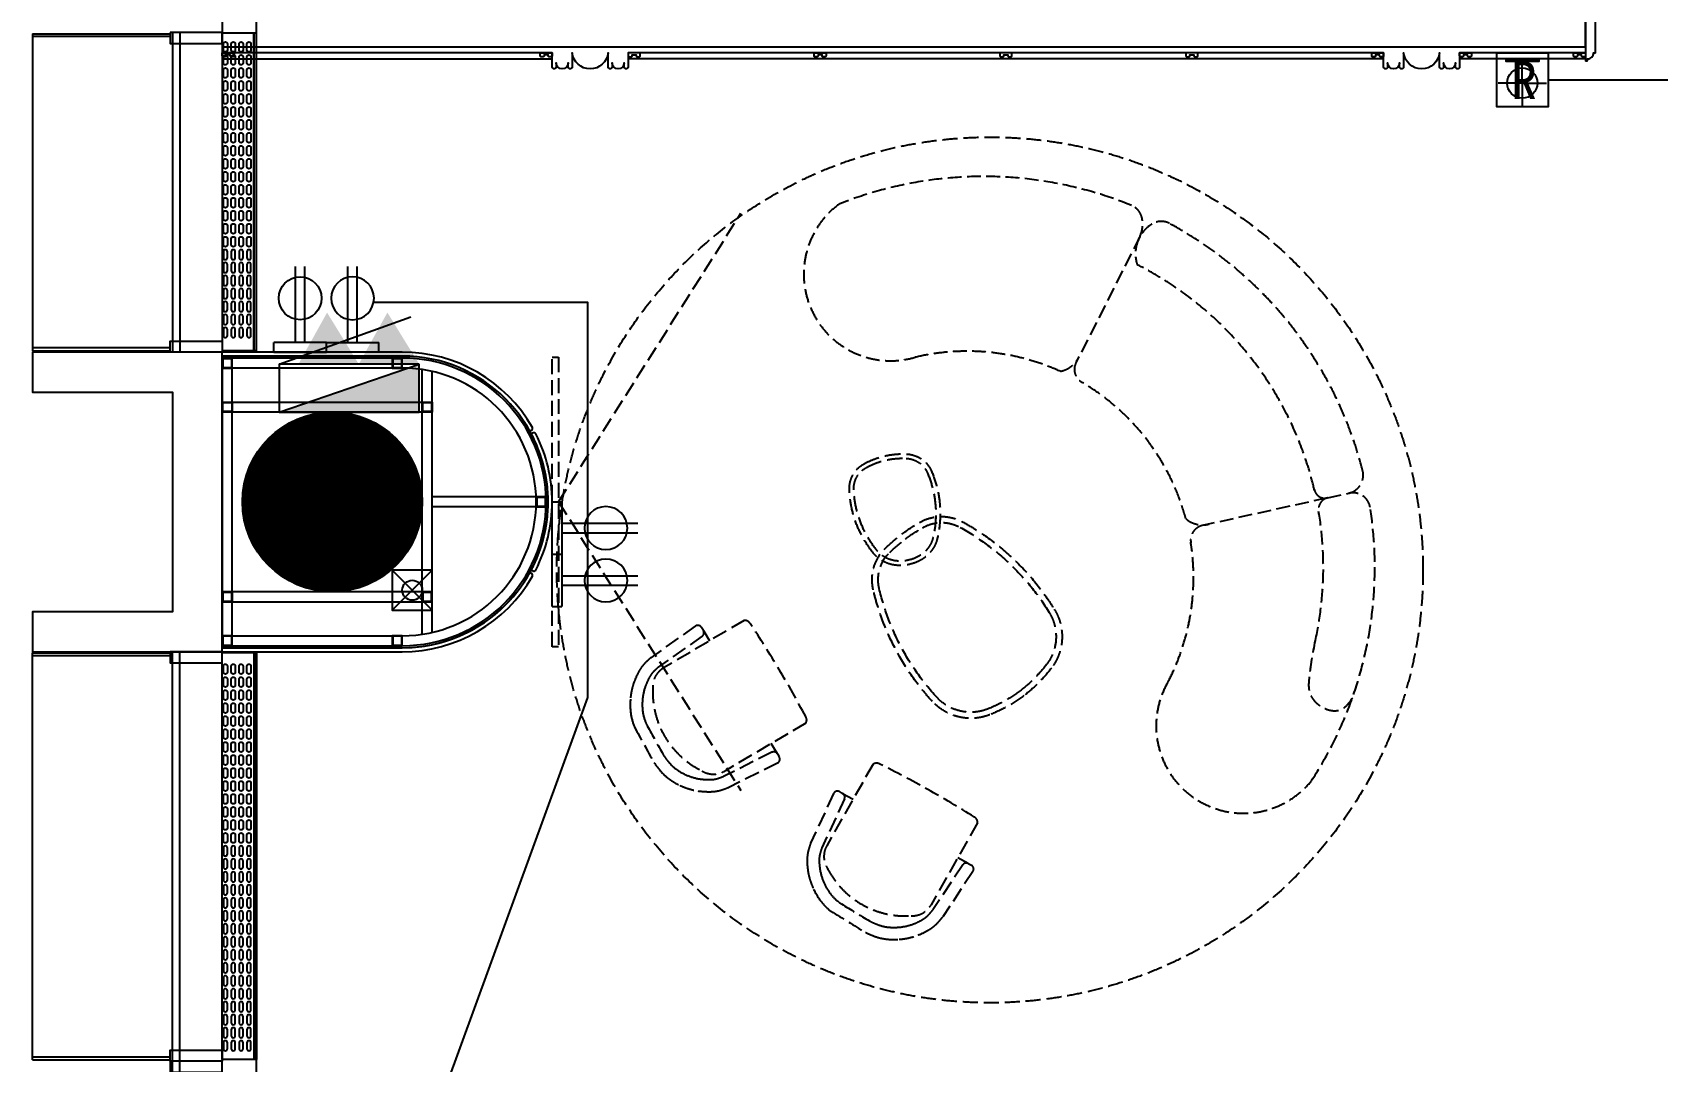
# Model space of a CAD drawing. Extents: x -284868 to 304789, y -137694 to 137894.
# Drawn here: x 56470 to 64600, y -74140 to -68988 of the extents above; entities that cross this region are included whole.
import ezdxf
from ezdxf.enums import TextEntityAlignment as Align

# ---------------------------------------------------------------- set-up
doc = ezdxf.new("R2010")
doc.units = 0
doc.set_wipeout_variables(frame=1)
doc.linetypes.add('DASH', pattern=[0.35, 0.25, -0.1])
doc.layers.get('0').update_dxf_attribs({"linetype": 'CONTINUOUS'})
for name, color, linetype in [('0-墙', 4, 'CONTINUOUS'), ('0-建筑外轮廓', 8, 'CONTINUOUS'), ('0-建筑柱体', 251, 'CONTINUOUS'), ('0-消防栓(给排水)', 9, 'CONTINUOUS'), ('0-窗', 11, 'CONTINUOUS'), ('EM-插座', 240, 'CONTINUOUS'), ('F-地漏', 8, 'CONTINUOUS'), ('P-完成面', 42, 'CONTINUOUS'), ('P-平面家具', 3, 'CONTINUOUS'), ('WIRE-照明', 130, 'CONTINUOUS')]:
    doc.layers.add(name, color=color, linetype=linetype)
doc.styles.add('20091229Typical Floor GP$0$宋体', font='', dxfattribs={"height": 2.5})
doc.styles.add('宋体', font='')
doc.styles.get('20091229Typical Floor GP$0$宋体').set_extended_font_data('SimSun')
doc.styles.get('宋体').set_extended_font_data('SimSun')

# ---------------------------------------------------------------- blocks, each defined once
blk = doc.blocks.new('_YZH')
at = {"const_width": 0.5}
blk.add_lwpolyline([(-0.25, 0, 1), (0.25, 0, 1)], format="xyb", close=True, dxfattribs=at)
at = {"color": 4}
blk.add_circle((0, 0), 0.5, dxfattribs=at)
blk = doc.blocks.new('sgASGHHHH')
at = {"xscale": 900, "yscale": 900, "zscale": 900}
blk.add_blockref('_YZH', (-119845.8, -889674), dxfattribs=at)
blk = doc.blocks.new('A$C3B8026B3')
for p, q in [((949.5, 50495), (949.5, 49005)), ((949.5, 45455), (949.5, 47395))]:
    blk.add_line(p, q)
at = {"elevation": 0}
for points in [[(0, 50544), (688, 50544), (688, 50529.5), (0, 50529.5)], [(0, 48956), (688, 48956), (688, 48970.5), (0, 48970.5)], [(0, 47444), (688, 47444), (688, 47429.5), (0, 47429.5)], [(0, 45406), (688, 45406), (688, 45420.5), (0, 45420.5)]]:
    blk.add_lwpolyline(points, dxfattribs=at)
for points in [[(0, 50544), (0, 48956)], [(700, 50550), (700, 48950)], [(737.5, 50550), (737.5, 48950)], [(0, 45406), (0, 47444)], [(700, 45400), (700, 47450)], [(737.5, 45400), (737.5, 47450)], [(700, 43300), (700, 45400)], [(737.5, 43300), (737.5, 45400)]]:
    blk.add_lwpolyline(points)
for points in [[(688, 50550), (688, 50495), (949.5, 50495), (949.5, 50550)], [(688, 48950), (688, 49005), (949.5, 49005), (949.5, 48950)], [(688, 47450), (688, 47395), (949.5, 47395), (949.5, 47450)], [(688, 45400), (688, 45455), (949.5, 45455), (949.5, 45400)], [(688, 45400), (688, 45345), (949.5, 45345), (949.5, 45400)]]:
    blk.add_lwpolyline(points, close=True)
blk = doc.blocks.new('A$C678165FB')
for p, q in [((-36642.5, 47306, 0), (-36642.5, 48894)), ((-36640.4, 47306, 0), (-36640.4, 48894)), ((-36642.5, 45793.9, 0), (-36642.5, 43755.9)), ((-36640.4, 45793.9, 0), (-36640.4, 43755.9))]:
    blk.add_line(p, q)
for points in [[(-36801.8, 52098.6), (-36630.5, 52098.6), (-36630.5, 47300)], [(-36630.5, 45800), (-36630.5, 33300)]]:
    blk.add_lwpolyline(points)
for points in [[(-36630, 47306), (-36630, 48894), (-36800.5, 48894), (-36800.5, 47306)], [(-36630, 45793.9), (-36630, 43755.9), (-36800.5, 43755.9), (-36800.5, 45793.9)]]:
    blk.add_lwpolyline(points, close=True)
for points in [[(-36775, 48840), (-36775, 48810, -1), (-36795, 48810), (-36795, 48840, -0.999999)], [(-36775, 48775), (-36775, 48745, -1), (-36795, 48745), (-36795, 48775, -0.999999)], [(-36735.6, 48840), (-36735.6, 48810, -1), (-36755.6, 48810), (-36755.6, 48840, -0.999999)], [(-36735.6, 48775), (-36735.6, 48745, -1), (-36755.6, 48745), (-36755.6, 48775, -0.999999)], [(-36696.3, 48840), (-36696.3, 48810, -1), (-36716.3, 48810), (-36716.3, 48840, -0.999999)], [(-36696.3, 48775), (-36696.3, 48745, -1), (-36716.3, 48745), (-36716.3, 48775, -0.999999)], [(-36656.9, 48840), (-36656.9, 48810, -1), (-36676.9, 48810), (-36676.9, 48840, -0.999999)], [(-36656.9, 48775), (-36656.9, 48745, -1), (-36676.9, 48745), (-36676.9, 48775, -0.999999)], [(-36775, 48710), (-36775, 48680, -1), (-36795, 48680), (-36795, 48710, -0.999999)], [(-36735.6, 48710), (-36735.6, 48680, -1), (-36755.6, 48680), (-36755.6, 48710, -0.999999)], [(-36696.3, 48710), (-36696.3, 48680, -1), (-36716.3, 48680), (-36716.3, 48710, -0.999999)], [(-36656.9, 48710), (-36656.9, 48680, -1), (-36676.9, 48680), (-36676.9, 48710, -0.999999)], [(-36775, 48645), (-36775, 48615, -1), (-36795, 48615), (-36795, 48645, -0.999999)], [(-36735.6, 48645), (-36735.6, 48615, -1), (-36755.6, 48615), (-36755.6, 48645, -0.999999)], [(-36696.3, 48645), (-36696.3, 48615, -1), (-36716.3, 48615), (-36716.3, 48645, -0.999999)], [(-36656.9, 48645), (-36656.9, 48615, -1), (-36676.9, 48615), (-36676.9, 48645, -0.999999)], [(-36775, 48580), (-36775, 48550, -1), (-36795, 48550), (-36795, 48580, -0.999999)], [(-36735.6, 48580), (-36735.6, 48550, -1), (-36755.6, 48550), (-36755.6, 48580, -0.999999)], [(-36696.3, 48580), (-36696.3, 48550, -1), (-36716.3, 48550), (-36716.3, 48580, -0.999999)], [(-36656.9, 48580), (-36656.9, 48550, -1), (-36676.9, 48550), (-36676.9, 48580, -0.999999)], [(-36775, 48515), (-36775, 48485, -1), (-36795, 48485), (-36795, 48515, -0.999999)], [(-36775, 48450), (-36775, 48420, -1), (-36795, 48420), (-36795, 48450, -0.999999)], [(-36735.6, 48515), (-36735.6, 48485, -1), (-36755.6, 48485), (-36755.6, 48515, -0.999999)], [(-36735.6, 48450), (-36735.6, 48420, -1), (-36755.6, 48420), (-36755.6, 48450, -0.999999)], [(-36696.3, 48515), (-36696.3, 48485, -1), (-36716.3, 48485), (-36716.3, 48515, -0.999999)], [(-36696.3, 48450), (-36696.3, 48420, -1), (-36716.3, 48420), (-36716.3, 48450, -0.999999)], [(-36656.9, 48515), (-36656.9, 48485, -1), (-36676.9, 48485), (-36676.9, 48515, -0.999999)], [(-36656.9, 48450), (-36656.9, 48420, -1), (-36676.9, 48420), (-36676.9, 48450, -0.999999)], [(-36775, 48385), (-36775, 48355, -1), (-36795, 48355), (-36795, 48385, -0.999999)], [(-36735.6, 48385), (-36735.6, 48355, -1), (-36755.6, 48355), (-36755.6, 48385, -0.999999)], [(-36696.3, 48385), (-36696.3, 48355, -1), (-36716.3, 48355), (-36716.3, 48385, -0.999999)], [(-36656.9, 48385), (-36656.9, 48355, -1), (-36676.9, 48355), (-36676.9, 48385, -0.999999)], [(-36775, 48320), (-36775, 48290, -1), (-36795, 48290), (-36795, 48320, -0.999999)], [(-36735.6, 48320), (-36735.6, 48290, -1), (-36755.6, 48290), (-36755.6, 48320, -0.999999)], [(-36696.3, 48320), (-36696.3, 48290, -1), (-36716.3, 48290), (-36716.3, 48320, -0.999999)], [(-36656.9, 48320), (-36656.9, 48290, -1), (-36676.9, 48290), (-36676.9, 48320, -0.999999)], [(-36775, 48255), (-36775, 48225, -1), (-36795, 48225), (-36795, 48255, -0.999999)], [(-36735.6, 48255), (-36735.6, 48225, -1), (-36755.6, 48225), (-36755.6, 48255, -0.999999)], [(-36696.3, 48255), (-36696.3, 48225, -1), (-36716.3, 48225), (-36716.3, 48255, -0.999999)], [(-36656.9, 48255), (-36656.9, 48225, -1), (-36676.9, 48225), (-36676.9, 48255, -0.999999)], [(-36775, 48190), (-36775, 48160, -1), (-36795, 48160), (-36795, 48190, -0.999999)], [(-36775, 48125), (-36775, 48095, -1), (-36795, 48095), (-36795, 48125, -0.999999)], [(-36735.6, 48190), (-36735.6, 48160, -1), (-36755.6, 48160), (-36755.6, 48190, -0.999999)], [(-36735.6, 48125), (-36735.6, 48095, -1), (-36755.6, 48095), (-36755.6, 48125, -0.999999)], [(-36696.3, 48190), (-36696.3, 48160, -1), (-36716.3, 48160), (-36716.3, 48190, -0.999999)], [(-36696.3, 48125), (-36696.3, 48095, -1), (-36716.3, 48095), (-36716.3, 48125, -0.999999)], [(-36656.9, 48190), (-36656.9, 48160, -1), (-36676.9, 48160), (-36676.9, 48190, -0.999999)], [(-36656.9, 48125), (-36656.9, 48095, -1), (-36676.9, 48095), (-36676.9, 48125, -0.999999)], [(-36775, 48060), (-36775, 48030, -1), (-36795, 48030), (-36795, 48060, -0.999999)], [(-36735.6, 48060), (-36735.6, 48030, -1), (-36755.6, 48030), (-36755.6, 48060, -0.999999)], [(-36696.3, 48060), (-36696.3, 48030, -1), (-36716.3, 48030), (-36716.3, 48060, -0.999999)], [(-36656.9, 48060), (-36656.9, 48030, -1), (-36676.9, 48030), (-36676.9, 48060, -0.999999)], [(-36775, 47995), (-36775, 47965, -1), (-36795, 47965), (-36795, 47995, -0.999999)], [(-36735.6, 47995), (-36735.6, 47965, -1), (-36755.6, 47965), (-36755.6, 47995, -0.999999)], [(-36696.3, 47995), (-36696.3, 47965, -1), (-36716.3, 47965), (-36716.3, 47995, -0.999999)], [(-36656.9, 47995), (-36656.9, 47965, -1), (-36676.9, 47965), (-36676.9, 47995, -0.999999)], [(-36775, 47930), (-36775, 47900, -1), (-36795, 47900), (-36795, 47930, -0.999999)], [(-36735.6, 47930), (-36735.6, 47900, -1), (-36755.6, 47900), (-36755.6, 47930, -0.999999)], [(-36696.3, 47930), (-36696.3, 47900, -1), (-36716.3, 47900), (-36716.3, 47930, -0.999999)], [(-36656.9, 47930), (-36656.9, 47900, -1), (-36676.9, 47900), (-36676.9, 47930, -0.999999)], [(-36775, 47865), (-36775, 47835, -1), (-36795, 47835), (-36795, 47865, -0.999999)], [(-36775, 47770), (-36775, 47800, 1), (-36795, 47800), (-36795, 47770, 0.999999)], [(-36735.6, 47865), (-36735.6, 47835, -1), (-36755.6, 47835), (-36755.6, 47865, -0.999999)], [(-36735.6, 47770), (-36735.6, 47800, 1), (-36755.6, 47800), (-36755.6, 47770, 0.999999)], [(-36696.3, 47865), (-36696.3, 47835, -1), (-36716.3, 47835), (-36716.3, 47865, -0.999999)], [(-36696.3, 47770), (-36696.3, 47800, 1), (-36716.3, 47800), (-36716.3, 47770, 0.999999)], [(-36656.9, 47865), (-36656.9, 47835, -1), (-36676.9, 47835), (-36676.9, 47865, -0.999999)], [(-36656.9, 47770), (-36656.9, 47800, 1), (-36676.9, 47800), (-36676.9, 47770, 0.999999)], [(-36775, 47705), (-36775, 47735, 1), (-36795, 47735), (-36795, 47705, 0.999999)], [(-36735.6, 47705), (-36735.6, 47735, 1), (-36755.6, 47735), (-36755.6, 47705, 0.999999)], [(-36696.3, 47705), (-36696.3, 47735, 1), (-36716.3, 47735), (-36716.3, 47705, 0.999999)], [(-36656.9, 47705), (-36656.9, 47735, 1), (-36676.9, 47735), (-36676.9, 47705, 0.999999)], [(-36775, 47640), (-36775, 47670, 1), (-36795, 47670), (-36795, 47640, 0.999999)], [(-36735.6, 47640), (-36735.6, 47670, 1), (-36755.6, 47670), (-36755.6, 47640, 0.999999)], [(-36696.3, 47640), (-36696.3, 47670, 1), (-36716.3, 47670), (-36716.3, 47640, 0.999999)], [(-36656.9, 47640), (-36656.9, 47670, 1), (-36676.9, 47670), (-36676.9, 47640, 0.999999)], [(-36775, 47575), (-36775, 47605, 1), (-36795, 47605), (-36795, 47575, 0.999999)], [(-36735.6, 47575), (-36735.6, 47605, 1), (-36755.6, 47605), (-36755.6, 47575, 0.999999)], [(-36696.3, 47575), (-36696.3, 47605, 1), (-36716.3, 47605), (-36716.3, 47575, 0.999999)], [(-36656.9, 47575), (-36656.9, 47605, 1), (-36676.9, 47605), (-36676.9, 47575, 0.999999)], [(-36775, 47510), (-36775, 47540, 1), (-36795, 47540), (-36795, 47510, 0.999999)], [(-36775, 47445), (-36775, 47475, 1), (-36795, 47475), (-36795, 47445, 0.999999)], [(-36735.6, 47510), (-36735.6, 47540, 1), (-36755.6, 47540), (-36755.6, 47510, 0.999999)], [(-36735.6, 47445), (-36735.6, 47475, 1), (-36755.6, 47475), (-36755.6, 47445, 0.999999)], [(-36696.3, 47510), (-36696.3, 47540, 1), (-36716.3, 47540), (-36716.3, 47510, 0.999999)], [(-36696.3, 47445), (-36696.3, 47475, 1), (-36716.3, 47475), (-36716.3, 47445, 0.999999)], [(-36656.9, 47510), (-36656.9, 47540, 1), (-36676.9, 47540), (-36676.9, 47510, 0.999999)], [(-36656.9, 47445), (-36656.9, 47475, 1), (-36676.9, 47475), (-36676.9, 47445, 0.999999)], [(-36775, 47380), (-36775, 47410, 1), (-36795, 47410), (-36795, 47380, 0.999999)], [(-36735.6, 47380), (-36735.6, 47410, 1), (-36755.6, 47410), (-36755.6, 47380, 0.999999)], [(-36696.3, 47380), (-36696.3, 47410, 1), (-36716.3, 47410), (-36716.3, 47380, 0.999999)], [(-36656.9, 47380), (-36656.9, 47410, 1), (-36676.9, 47410), (-36676.9, 47380, 0.999999)], [(-36775, 45724.9), (-36775, 45694.9, -1), (-36795, 45694.9), (-36795, 45724.9, -0.999999)], [(-36735.6, 45724.9), (-36735.6, 45694.9, -1), (-36755.6, 45694.9), (-36755.6, 45724.9, -0.999999)], [(-36696.3, 45724.9), (-36696.3, 45694.9, -1), (-36716.3, 45694.9), (-36716.3, 45724.9, -0.999999)], [(-36656.9, 45724.9), (-36656.9, 45694.9, -1), (-36676.9, 45694.9), (-36676.9, 45724.9, -0.999999)], [(-36775, 45659.9), (-36775, 45629.9, -1), (-36795, 45629.9), (-36795, 45659.9, -0.999999)], [(-36735.6, 45659.9), (-36735.6, 45629.9, -1), (-36755.6, 45629.9), (-36755.6, 45659.9, -0.999999)], [(-36696.3, 45659.9), (-36696.3, 45629.9, -1), (-36716.3, 45629.9), (-36716.3, 45659.9, -0.999999)], [(-36656.9, 45659.9), (-36656.9, 45629.9, -1), (-36676.9, 45629.9), (-36676.9, 45659.9, -0.999999)], [(-36775, 45594.9), (-36775, 45564.9, -1), (-36795, 45564.9), (-36795, 45594.9, -0.999999)], [(-36775, 45529.9), (-36775, 45499.9, -1), (-36795, 45499.9), (-36795, 45529.9, -0.999999)], [(-36735.6, 45594.9), (-36735.6, 45564.9, -1), (-36755.6, 45564.9), (-36755.6, 45594.9, -0.999999)], [(-36735.6, 45529.9), (-36735.6, 45499.9, -1), (-36755.6, 45499.9), (-36755.6, 45529.9, -0.999999)], [(-36696.3, 45594.9), (-36696.3, 45564.9, -1), (-36716.3, 45564.9), (-36716.3, 45594.9, -0.999999)], [(-36696.3, 45529.9), (-36696.3, 45499.9, -1), (-36716.3, 45499.9), (-36716.3, 45529.9, -0.999999)], [(-36656.9, 45594.9), (-36656.9, 45564.9, -1), (-36676.9, 45564.9), (-36676.9, 45594.9, -0.999999)], [(-36656.9, 45529.9), (-36656.9, 45499.9, -1), (-36676.9, 45499.9), (-36676.9, 45529.9, -0.999999)], [(-36775, 45464.9), (-36775, 45434.9, -1), (-36795, 45434.9), (-36795, 45464.9, -0.999999)], [(-36735.6, 45464.9), (-36735.6, 45434.9, -1), (-36755.6, 45434.9), (-36755.6, 45464.9, -0.999999)], [(-36696.3, 45464.9), (-36696.3, 45434.9, -1), (-36716.3, 45434.9), (-36716.3, 45464.9, -0.999999)], [(-36656.9, 45464.9), (-36656.9, 45434.9, -1), (-36676.9, 45434.9), (-36676.9, 45464.9, -0.999999)], [(-36775, 45399.9), (-36775, 45369.9, -1), (-36795, 45369.9), (-36795, 45399.9, -0.999999)], [(-36735.6, 45399.9), (-36735.6, 45369.9, -1), (-36755.6, 45369.9), (-36755.6, 45399.9, -0.999999)], [(-36696.3, 45399.9), (-36696.3, 45369.9, -1), (-36716.3, 45369.9), (-36716.3, 45399.9, -0.999999)], [(-36656.9, 45399.9), (-36656.9, 45369.9, -1), (-36676.9, 45369.9), (-36676.9, 45399.9, -0.999999)], [(-36775, 45334.9), (-36775, 45304.9, -1), (-36795, 45304.9), (-36795, 45334.9, -0.999999)], [(-36735.6, 45334.9), (-36735.6, 45304.9, -1), (-36755.6, 45304.9), (-36755.6, 45334.9, -0.999999)], [(-36696.3, 45334.9), (-36696.3, 45304.9, -1), (-36716.3, 45304.9), (-36716.3, 45334.9, -0.999999)], [(-36656.9, 45334.9), (-36656.9, 45304.9, -1), (-36676.9, 45304.9), (-36676.9, 45334.9, -0.999999)], [(-36775, 45269.9), (-36775, 45239.9, -1), (-36795, 45239.9), (-36795, 45269.9, -0.999999)], [(-36775, 45204.9), (-36775, 45174.9, -1), (-36795, 45174.9), (-36795, 45204.9, -0.999999)], [(-36735.6, 45269.9), (-36735.6, 45239.9, -1), (-36755.6, 45239.9), (-36755.6, 45269.9, -0.999999)], [(-36735.6, 45204.9), (-36735.6, 45174.9, -1), (-36755.6, 45174.9), (-36755.6, 45204.9, -0.999999)], [(-36696.3, 45269.9), (-36696.3, 45239.9, -1), (-36716.3, 45239.9), (-36716.3, 45269.9, -0.999999)], [(-36696.3, 45204.9), (-36696.3, 45174.9, -1), (-36716.3, 45174.9), (-36716.3, 45204.9, -0.999999)], [(-36656.9, 45269.9), (-36656.9, 45239.9, -1), (-36676.9, 45239.9), (-36676.9, 45269.9, -0.999999)], [(-36656.9, 45204.9), (-36656.9, 45174.9, -1), (-36676.9, 45174.9), (-36676.9, 45204.9, -0.999999)], [(-36775, 45139.9), (-36775, 45109.9, -1), (-36795, 45109.9), (-36795, 45139.9, -0.999999)], [(-36735.6, 45139.9), (-36735.6, 45109.9, -1), (-36755.6, 45109.9), (-36755.6, 45139.9, -0.999999)], [(-36696.3, 45139.9), (-36696.3, 45109.9, -1), (-36716.3, 45109.9), (-36716.3, 45139.9, -0.999999)], [(-36656.9, 45139.9), (-36656.9, 45109.9, -1), (-36676.9, 45109.9), (-36676.9, 45139.9, -0.999999)], [(-36775, 45074.9), (-36775, 45044.9, -1), (-36795, 45044.9), (-36795, 45074.9, -0.999999)], [(-36735.6, 45074.9), (-36735.6, 45044.9, -1), (-36755.6, 45044.9), (-36755.6, 45074.9, -0.999999)], [(-36696.3, 45074.9), (-36696.3, 45044.9, -1), (-36716.3, 45044.9), (-36716.3, 45074.9, -0.999999)], [(-36656.9, 45074.9), (-36656.9, 45044.9, -1), (-36676.9, 45044.9), (-36676.9, 45074.9, -0.999999)], [(-36775, 45009.9), (-36775, 44979.9, -1), (-36795, 44979.9), (-36795, 45009.9, -0.999999)], [(-36735.6, 45009.9), (-36735.6, 44979.9, -1), (-36755.6, 44979.9), (-36755.6, 45009.9, -0.999999)], [(-36696.3, 45009.9), (-36696.3, 44979.9, -1), (-36716.3, 44979.9), (-36716.3, 45009.9, -0.999999)], [(-36656.9, 45009.9), (-36656.9, 44979.9, -1), (-36676.9, 44979.9), (-36676.9, 45009.9, -0.999999)], [(-36775, 44944.9), (-36775, 44914.9, -1), (-36795, 44914.9), (-36795, 44944.9, -0.999999)], [(-36775, 44879.9), (-36775, 44849.9, -1), (-36795, 44849.9), (-36795, 44879.9, -0.999999)], [(-36735.6, 44944.9), (-36735.6, 44914.9, -1), (-36755.6, 44914.9), (-36755.6, 44944.9, -0.999999)], [(-36735.6, 44879.9), (-36735.6, 44849.9, -1), (-36755.6, 44849.9), (-36755.6, 44879.9, -0.999999)], [(-36696.3, 44944.9), (-36696.3, 44914.9, -1), (-36716.3, 44914.9), (-36716.3, 44944.9, -0.999999)], [(-36696.3, 44879.9), (-36696.3, 44849.9, -1), (-36716.3, 44849.9), (-36716.3, 44879.9, -0.999999)], [(-36656.9, 44944.9), (-36656.9, 44914.9, -1), (-36676.9, 44914.9), (-36676.9, 44944.9, -0.999999)], [(-36656.9, 44879.9), (-36656.9, 44849.9, -1), (-36676.9, 44849.9), (-36676.9, 44879.9, -0.999999)], [(-36775, 44784.9), (-36775, 44814.9, 1), (-36795, 44814.9), (-36795, 44784.9, 0.999999)], [(-36735.6, 44784.9), (-36735.6, 44814.9, 1), (-36755.6, 44814.9), (-36755.6, 44784.9, 0.999999)], [(-36696.3, 44784.9), (-36696.3, 44814.9, 1), (-36716.3, 44814.9), (-36716.3, 44784.9, 0.999999)], [(-36656.9, 44784.9), (-36656.9, 44814.9, 1), (-36676.9, 44814.9), (-36676.9, 44784.9, 0.999999)], [(-36775, 44719.9), (-36775, 44749.9, 1), (-36795, 44749.9), (-36795, 44719.9, 0.999999)], [(-36735.6, 44719.9), (-36735.6, 44749.9, 1), (-36755.6, 44749.9), (-36755.6, 44719.9, 0.999999)], [(-36696.3, 44719.9), (-36696.3, 44749.9, 1), (-36716.3, 44749.9), (-36716.3, 44719.9, 0.999999)], [(-36656.9, 44719.9), (-36656.9, 44749.9, 1), (-36676.9, 44749.9), (-36676.9, 44719.9, 0.999999)], [(-36775, 44654.9), (-36775, 44684.9, 1), (-36795, 44684.9), (-36795, 44654.9, 0.999999)], [(-36735.6, 44654.9), (-36735.6, 44684.9, 1), (-36755.6, 44684.9), (-36755.6, 44654.9, 0.999999)], [(-36696.3, 44654.9), (-36696.3, 44684.9, 1), (-36716.3, 44684.9), (-36716.3, 44654.9, 0.999999)], [(-36656.9, 44654.9), (-36656.9, 44684.9, 1), (-36676.9, 44684.9), (-36676.9, 44654.9, 0.999999)], [(-36775, 44589.9), (-36775, 44619.9, 1), (-36795, 44619.9), (-36795, 44589.9, 0.999999)], [(-36775, 44524.9), (-36775, 44554.9, 1), (-36795, 44554.9), (-36795, 44524.9, 0.999999)], [(-36735.6, 44589.9), (-36735.6, 44619.9, 1), (-36755.6, 44619.9), (-36755.6, 44589.9, 0.999999)], [(-36735.6, 44524.9), (-36735.6, 44554.9, 1), (-36755.6, 44554.9), (-36755.6, 44524.9, 0.999999)], [(-36696.3, 44589.9), (-36696.3, 44619.9, 1), (-36716.3, 44619.9), (-36716.3, 44589.9, 0.999999)], [(-36696.3, 44524.9), (-36696.3, 44554.9, 1), (-36716.3, 44554.9), (-36716.3, 44524.9, 0.999999)], [(-36656.9, 44589.9), (-36656.9, 44619.9, 1), (-36676.9, 44619.9), (-36676.9, 44589.9, 0.999999)], [(-36656.9, 44524.9), (-36656.9, 44554.9, 1), (-36676.9, 44554.9), (-36676.9, 44524.9, 0.999999)], [(-36775, 44459.9), (-36775, 44489.9, 1), (-36795, 44489.9), (-36795, 44459.9, 0.999999)], [(-36735.6, 44459.9), (-36735.6, 44489.9, 1), (-36755.6, 44489.9), (-36755.6, 44459.9, 0.999999)], [(-36696.3, 44459.9), (-36696.3, 44489.9, 1), (-36716.3, 44489.9), (-36716.3, 44459.9, 0.999999)], [(-36656.9, 44459.9), (-36656.9, 44489.9, 1), (-36676.9, 44489.9), (-36676.9, 44459.9, 0.999999)], [(-36775, 44394.9), (-36775, 44424.9, 1), (-36795, 44424.9), (-36795, 44394.9, 0.999999)], [(-36735.6, 44394.9), (-36735.6, 44424.9, 1), (-36755.6, 44424.9), (-36755.6, 44394.9, 0.999999)], [(-36696.3, 44394.9), (-36696.3, 44424.9, 1), (-36716.3, 44424.9), (-36716.3, 44394.9, 0.999999)], [(-36656.9, 44394.9), (-36656.9, 44424.9, 1), (-36676.9, 44424.9), (-36676.9, 44394.9, 0.999999)], [(-36775, 44329.9), (-36775, 44359.9, 1), (-36795, 44359.9), (-36795, 44329.9, 0.999999)], [(-36735.6, 44329.9), (-36735.6, 44359.9, 1), (-36755.6, 44359.9), (-36755.6, 44329.9, 0.999999)], [(-36696.3, 44329.9), (-36696.3, 44359.9, 1), (-36716.3, 44359.9), (-36716.3, 44329.9, 0.999999)], [(-36656.9, 44329.9), (-36656.9, 44359.9, 1), (-36676.9, 44359.9), (-36676.9, 44329.9, 0.999999)], [(-36775, 44264.9), (-36775, 44294.9, 1), (-36795, 44294.9), (-36795, 44264.9, 0.999999)], [(-36775, 44199.9), (-36775, 44229.9, 1), (-36795, 44229.9), (-36795, 44199.9, 0.999999)], [(-36735.6, 44264.9), (-36735.6, 44294.9, 1), (-36755.6, 44294.9), (-36755.6, 44264.9, 0.999999)], [(-36735.6, 44199.9), (-36735.6, 44229.9, 1), (-36755.6, 44229.9), (-36755.6, 44199.9, 0.999999)], [(-36696.3, 44264.9), (-36696.3, 44294.9, 1), (-36716.3, 44294.9), (-36716.3, 44264.9, 0.999999)], [(-36696.3, 44199.9), (-36696.3, 44229.9, 1), (-36716.3, 44229.9), (-36716.3, 44199.9, 0.999999)], [(-36656.9, 44264.9), (-36656.9, 44294.9, 1), (-36676.9, 44294.9), (-36676.9, 44264.9, 0.999999)], [(-36656.9, 44199.9), (-36656.9, 44229.9, 1), (-36676.9, 44229.9), (-36676.9, 44199.9, 0.999999)], [(-36775, 44134.9), (-36775, 44164.9, 1), (-36795, 44164.9), (-36795, 44134.9, 0.999999)], [(-36735.6, 44134.9), (-36735.6, 44164.9, 1), (-36755.6, 44164.9), (-36755.6, 44134.9, 0.999999)], [(-36696.3, 44134.9), (-36696.3, 44164.9, 1), (-36716.3, 44164.9), (-36716.3, 44134.9, 0.999999)], [(-36656.9, 44134.9), (-36656.9, 44164.9, 1), (-36676.9, 44164.9), (-36676.9, 44134.9, 0.999999)], [(-36775, 44069.9), (-36775, 44099.9, 1), (-36795, 44099.9), (-36795, 44069.9, 0.999999)], [(-36735.6, 44069.9), (-36735.6, 44099.9, 1), (-36755.6, 44099.9), (-36755.6, 44069.9, 0.999999)], [(-36696.3, 44069.9), (-36696.3, 44099.9, 1), (-36716.3, 44099.9), (-36716.3, 44069.9, 0.999999)], [(-36656.9, 44069.9), (-36656.9, 44099.9, 1), (-36676.9, 44099.9), (-36676.9, 44069.9, 0.999999)], [(-36775, 44004.9), (-36775, 44034.9, 1), (-36795, 44034.9), (-36795, 44004.9, 0.999999)], [(-36735.6, 44004.9), (-36735.6, 44034.9, 1), (-36755.6, 44034.9), (-36755.6, 44004.9, 0.999999)], [(-36696.3, 44004.9), (-36696.3, 44034.9, 1), (-36716.3, 44034.9), (-36716.3, 44004.9, 0.999999)], [(-36656.9, 44004.9), (-36656.9, 44034.9, 1), (-36676.9, 44034.9), (-36676.9, 44004.9, 0.999999)], [(-36775, 43939.9), (-36775, 43969.9, 1), (-36795, 43969.9), (-36795, 43939.9, 0.999999)], [(-36775, 43874.9), (-36775, 43904.9, 1), (-36795, 43904.9), (-36795, 43874.9, 0.999999)], [(-36735.6, 43939.9), (-36735.6, 43969.9, 1), (-36755.6, 43969.9), (-36755.6, 43939.9, 0.999999)], [(-36735.6, 43874.9), (-36735.6, 43904.9, 1), (-36755.6, 43904.9), (-36755.6, 43874.9, 0.999999)], [(-36696.3, 43939.9), (-36696.3, 43969.9, 1), (-36716.3, 43969.9), (-36716.3, 43939.9, 0.999999)], [(-36696.3, 43874.9), (-36696.3, 43904.9, 1), (-36716.3, 43904.9), (-36716.3, 43874.9, 0.999999)], [(-36656.9, 43939.9), (-36656.9, 43969.9, 1), (-36676.9, 43969.9), (-36676.9, 43939.9, 0.999999)], [(-36656.9, 43874.9), (-36656.9, 43904.9, 1), (-36676.9, 43904.9), (-36676.9, 43874.9, 0.999999)], [(-36775, 43809.9), (-36775, 43839.9, 1), (-36795, 43839.9), (-36795, 43809.9, 0.999999)], [(-36735.6, 43809.9), (-36735.6, 43839.9, 1), (-36755.6, 43839.9), (-36755.6, 43809.9, 0.999999)], [(-36696.3, 43809.9), (-36696.3, 43839.9, 1), (-36716.3, 43839.9), (-36716.3, 43809.9, 0.999999)], [(-36656.9, 43809.9), (-36656.9, 43839.9, 1), (-36676.9, 43839.9), (-36676.9, 43809.9, 0.999999)]]:
    blk.add_lwpolyline(points, format="xyb", close=True)
blk = doc.blocks.new('A$C10332E08')
for p, q in [((250, 0), (0, 250)), ((250, 250), (0, 0))]:
    blk.add_line(p, q)
blk.add_lwpolyline([(0, 250), (250, 250), (250, 0), (0, 0)], close=True)
blk = doc.blocks.new('A$C2AC726D9')
blk.add_circle((250, -5145, 0), 50)
at = {"xscale": -0.8000000000000078, "yscale": 0.8000000000000078, "zscale": 0.8, "rotation": 90}
blk.add_blockref('A$C10332E08', (350, -5045, 0), dxfattribs=at)
blk = doc.blocks.new('A$C1d68b013')
at = {"layer": '0-建筑外轮廓', "color": 251}
for points in [[(0, -50), (50, -50), (50, 0), (0, 0)], [(3, -47), (47, -47), (47, -3), (3, -3)]]:
    blk.add_lwpolyline(points, close=True, dxfattribs=at)
blk = doc.blocks.new('*U406')
for p, q in [((-201.7, 244.1), (-201.7, 29.1)), ((-171.9, 135), (-171.9, 217)), ((-171.9, 135), (-171.9, 53))]:
    blk.add_line(p, q)
blk.add_lwpolyline([(-171.9, 53), (-171.9, 53), (-171.9, 217), (-171.9, 217)], close=True)
at = {"color": 250}
blk.add_wipeout([(0.7, 81.6), (3.9, 85), (7, 88.6), (9.8, 92.4), (12.3, 96.4), (14.6, 100.5), (16.6, 104.8), (18.4, 109.1), (19.9, 113.6), (21.1, 118.2), (22, 122.8), (22.6, 127.5), (23, 132.2), (23, 136.9), (22.7, 141.6), (22.2, 146.2), (21.3, 150.9), (20.2, 155.4), (18.7, 159.9), (17, 164.3), (15.1, 168.6), (12.8, 172.8), (10.3, 176.7), (7.6, 180.6), (4.6, 184.2), (1.4, 187.7), (-2, 190.9), (-5.6, 194), (-9.4, 196.8), (-13.4, 199.3), (-17.5, 201.6), (-21.8, 203.6), (-26.1, 205.4), (-30.6, 206.9), (-35.1, 208.1), (-39.8, 209), (-44.4, 209.6), (-49.1, 209.9), (-53.9, 210), (-58.6, 209.7), (-63.2, 209.2), (-67.9, 208.3), (-72.4, 207.2), (-76.9, 205.7), (-81.3, 204), (-85.6, 202), (-89.7, 199.8), (-93.7, 197.3), (-97.6, 194.6), (-101.2, 191.6), (-104.7, 188.4), (-107.9, 185), (-110.9, 181.4), (-113.7, 177.6), (-116.3, 173.6), (-118.6, 169.5), (-120.6, 165.2), (-122.4, 160.9), (-123.9, 156.4), (-125.1, 151.8), (-126, 147.2), (-126.6, 142.5), (-126.9, 137.8), (-127, 133.1), (-126.7, 128.4), (-126.1, 123.8), (-125.3, 119.1), (-124.1, 114.6), (-122.7, 110.1), (-121, 105.7), (-119, 101.4), (-116.8, 97.2), (-114.3, 93.3), (-111.6, 89.4), (-108.6, 85.8), (-105.4, 82.3), (-102, 79.1), (-98.3, 76), (-94.6, 73.2), (-90.6, 70.7), (-86.5, 68.4), (-82.2, 66.4), (-77.9, 64.6), (-73.4, 63.1), (-68.8, 61.9), (-64.2, 61), (-59.5, 60.4), (-54.8, 60.1), (-50.1, 60), (-45.4, 60.3), (-40.7, 60.8), (-36.1, 61.7), (-31.5, 62.8), (-27, 64.3), (-22.7, 66), (-18.4, 68), (-14.2, 70.2), (-10.2, 72.7), (-6.4, 75.4), (-2.8, 78.4)], dxfattribs=at)
for points in [[(-160.4, 135), (-171.9, 135), (-171.9, 219.2), (-160.4, 219.2)], [(-160.4, 53), (-171.9, 53), (-171.9, 135), (-160.4, 135)]]:
    blk.add_hatch(color=256).paths.add_polyline_path(points)
at = {"color": 251}
for q in [(-52, 255), (-171.9, 135), (67.8, 135), (-52, 15)]:
    blk.add_line((-52, 135), q, dxfattribs=at)
blk.add_lwpolyline([(-171.9, 53), (-160.4, 53), (-160.4, 219.2), (-171.9, 219.2)], close=True)
blk.add_circle((-52, 135), 75)
blk = doc.blocks.new('vryh')
at = {"layer": 'P-平面家具', "color": 251, "linetype": 'DASH', "ltscale": 300}
for points in [[(1393713.1, -7781.5), (1394626.2, -6336.4)], [(1393713.1, -7781.5), (1394626.2, -9226.6)]]:
    blk.add_lwpolyline(points, dxfattribs=at)
at = {"layer": 'P-平面家具', "linetype": 'DASH', "ltscale": 300}
blk.add_lwpolyline([(1393713.1, -7056.2), (1393713.1, -8506.2), (1393681.6, -8506.2), (1393681.6, -7056.2)], close=True, dxfattribs=at)
blk = doc.blocks.new('yld.studio@foxmail.com-114')
at = {"layer": 'P-平面家具', "linetype": 'DASH', "ltscale": 300}
for points in [[(122516.7, -69814.5), (123197.1, -69664.2, 0.39884), (123259.3, -69570.1)], [(123287, -69701.5, 0.246965), (123159.5, -69672.5)], [(122560.5, -69721.2), (122564.1, -69741.1, -0.402377), (122514.9, -69814.9), (122399, -69840.5, -0.425829), (122283.8, -69763.7), (122283.8, -69763.8)], [(122588, -69861.6, 0.43241), (122514.9, -69814.9), (122399, -69840.5, 0.40317), (122323.7, -69959.4)], [(123536.5, -71237.7), (123884.5, -70550.5, 0.408645), (123850.7, -70443.7)], [(123969.5, -70504.2, 0.241539), (123867.2, -70584.8)]]:
    blk.add_lwpolyline(points, format="xyb", dxfattribs=at)
for centre, radius, start, end in [((122973.1, -68573.2), 475.3, 330.0256, 141.07898), ((124387.1, -69436.2), 2128.6, 146.92655, 188.85254), ((124478.7, -69381.6), 1233.9, 152.43858, 188.93638), ((124387.1, -69436.2), 1848.6, 167.57976, 189.71718), ((124478.7, -69381.6), 1233.9, 195.02287, 239.40233), ((124387.1, -69436.2), 1848.6, 193.13806, 243.13921), ((124387.1, -69436.2), 2128.6, 194.22811, 241.60377), ((124476.7, -69381.4), 1232, 245.68875, 283.28177), ((124893.1, -71033.8), 472.5, 306.3317, 106.38907), ((123370.7, -71144.1), 190.4, 301.79107, 17.94796), ((123690.4, -71306), 168.5, 150.21869, 189.626), ((123420.4, -71224.3), 96, 241.60377, 301.79107), ((123619, -71318.2), 96, 189.626, 247.79833), ((124387.1, -69436.2), 2128.6, 247.79833, 291.66891)]:
    blk.add_arc(centre, radius, start, end, dxfattribs=at)
blk.add_open_spline([(122380.7, -68725.3), (122400, -68697.7), (122441, -68639), (122563.5, -68667.4), (122620.2, -68751), (122612.3, -68880.5), (122595.4, -68967.9), (122581.7, -69038.6)], degree=3, knots=[0, 0, 0, 0, 93.168102, 198.30967, 314.472062, 365.659176, 582.3293, 582.3293, 582.3293, 582.3293], dxfattribs=at)
blk = doc.blocks.new('htrrhj')
at = {"layer": 'P-平面家具', "linetype": 'DASH', "ltscale": 300}
for points in [[(1395929, -13716.5), (1395956.6, -13616.9), (1396043, -13544.6), (1396146.3, -13534.7)], [(1396146.3, -13534.7), (1396350.7, -13515.3), (1396556.8, -13548.7), (1396744.4, -13631.8)], [(1396744.4, -13631.8), (1396812.7, -13662), (1396860, -13725.8), (1396868.9, -13799.8)], [(1395903.7, -13901.7), (1395903.7, -13839.1), (1395912.3, -13776.8), (1395929, -13716.5)], [(1396720.4, -13904.8), (1396725.3, -13862.6), (1396743.2, -13823), (1396771.5, -13791.4)], [(1396771.5, -13791.4), (1396800.8, -13758.8), (1396842, -13739.6), (1396885.5, -13738.2)], [(1396868.9, -13799.8), (1396873, -13833.6), (1396875, -13867.6), (1396875, -13901.7)], [(1396885.5, -13738.2), (1396996.3, -13734.8), (1397105, -13766.8), (1397196.3, -13829.5)], [(1397196.3, -13829.5), (1397239.5, -13859.3), (1397261.9, -13911.6), (1397253.8, -13964)], [(1395929, -14086.9), (1395912.3, -14026.6), (1395903.7, -13964.3), (1395903.7, -13901.7)], [(1396755.9, -14025.5), (1396728.1, -13992), (1396715.3, -13948.3), (1396720.4, -13904.8)], [(1396875, -13901.7), (1396875, -13935.8), (1396873, -13969.8), (1396868.9, -14003.6)], [(1396868.9, -14003.6), (1396860, -14077.6), (1396812.7, -14141.4), (1396744.4, -14171.6)], [(1397029.9, -14198.1), (1396922.5, -14171.2), (1396826.6, -14110.8), (1396755.9, -14025.5)], [(1397253.8, -13964), (1397243.1, -14033.3), (1397213.7, -14098.4), (1397168.8, -14152.2)], [(1396146.3, -14268.6), (1396043, -14258.8), (1395956.6, -14186.5), (1395929, -14086.9)], [(1396744.4, -14171.6), (1396556.8, -14254.7), (1396350.7, -14288.1), (1396146.3, -14268.6)], [(1397168.8, -14152.2), (1397134.9, -14193), (1397080.9, -14210.8), (1397029.9, -14198.1)]]:
    blk.add_open_spline(points, degree=3, dxfattribs=at)
at = {"layer": 'P-平面家具', "color": 251, "linetype": 'DASH', "ltscale": 300}
for points in [[(1395957.1, -13724.2), (1395981.5, -13636.2), (1396057.8, -13572.4), (1396149, -13563.7)], [(1396149, -13563.7), (1396348.5, -13544.6), (1396549.5, -13577.2), (1396732.6, -13658.3)], [(1395932.7, -13901.7), (1395932.9, -13841.8), (1395941.1, -13782.1), (1395957.1, -13724.2)], [(1396732.6, -13658.3), (1396791.5, -13684.4), (1396832.3, -13739.4), (1396839.9, -13803.3)], [(1396787.1, -13805.5), (1396812.5, -13777.2), (1396848.2, -13760.5), (1396886, -13759.4)], [(1396886, -13759.4), (1396992.3, -13756.1), (1397096.8, -13786.8), (1397184.3, -13847)], [(1396741.2, -13907.1), (1396745.6, -13869.3), (1396761.6, -13833.8), (1396787.1, -13805.5)], [(1396839.9, -13803.3), (1396843.9, -13835.9), (1396845.9, -13868.8), (1396845.9, -13901.7)], [(1397184.3, -13847), (1397221, -13872.3), (1397239.9, -13916.5), (1397233, -13960.9)], [(1395957.1, -14079.2), (1395941.1, -14021.3), (1395932.9, -13961.7), (1395932.7, -13901.6)], [(1396772, -14011.8), (1396748, -13982.8), (1396736.8, -13944.9), (1396741.2, -13907.1)], [(1396845.9, -13901.7), (1396845.9, -13934.6), (1396843.9, -13967.5), (1396839.9, -14000.1)], [(1396839.9, -14000.1), (1396832.3, -14064), (1396791.5, -14119.1), (1396732.6, -14145.1)], [(1397035.1, -14177.5), (1396932, -14151.8), (1396839.9, -14093.8), (1396772, -14011.8)], [(1397233, -13960.9), (1397222.9, -14026.3), (1397195.2, -14087.9), (1397152.8, -14138.7)], [(1396149, -14239.8), (1396057.8, -14231.1), (1395981.5, -14167.2), (1395957.1, -14079.2)], [(1396732.6, -14145.1), (1396549.5, -14226.1), (1396348.5, -14258.7), (1396149, -14239.8)], [(1397152.8, -14138.7), (1397124, -14173.2), (1397078.3, -14188.3), (1397035.1, -14177.5)]]:
    blk.add_open_spline(points, degree=3, dxfattribs=at)
blk = doc.blocks.new('hrtyh')
at = {"layer": 'P-平面家具', "linetype": 'DASH', "ltscale": 300}
for p, q in [((1395472.7, -14469.9), (1395241.3, -14877.8)), ((1395275, -14617.2), (1395160.6, -14864.6)), ((1395320.7, -14615.7), (1395304.8, -14606.9)), ((1395320.7, -14615.7), (1395373.5, -14644.7)), ((1395329.9, -14642.6), (1395216.5, -14888)), ((1395996.1, -14763.3), (1395763.7, -15173)), ((1395949.4, -14967), (1395896.9, -14938.1)), ((1395921.7, -14973.6), (1395771.9, -15199)), ((1395972.5, -15006.3), (1395821.6, -15233.6)), ((1395949.4, -14967), (1395965.3, -14975.7))]:
    blk.add_line(p, q, dxfattribs=at)
for centre, radius, start, end in [((1395490.6, -14500), 35.1, 62.65311, 120.83278), ((1392916.6, -19635), 5779.1, 57.99326, 63.37246), ((1395294.5, -14625.5), 21.2, 61.17616, 156.84624), ((1395310.4, -14634.3), 21.2, 336.81924, 61.17616), ((1395964.3, -14762.3), 31.8, 358.27255, 61.17616), ((1395814.4, -15090.8), 691.8, 160.9147, 163.39178), ((1395337, -14932.1), 110, 150.45161, 213.32807), ((1395410, -14951.1), 267.1, 178.48844, 183.28906), ((1395318.9, -14948.2), 175.9, 169.01088, 178.66021), ((1395394.8, -14964.4), 253.6, 163.64848, 168.67699), ((1395389.1, -14951.2), 185.8, 177.48419, 182.66529), ((1395314.2, -14947.5), 110.8, 170.18559, 177.65375), ((1395372.4, -14959), 170.1, 164.33004, 169.72915), ((1395670.2, -15044.9), 480, 160.9328, 164.06186), ((1395532.9, -14946.5), 390.1, 182.92233, 190.57743), ((1395463.9, -14956), 320.5, 191.18472, 205.81962), ((1395544.1, -14945.5), 340.9, 182.40899, 189.70306), ((1395459.4, -14957.4), 255.3, 190.27815, 205.00264), ((1395635.2, -14790.1), 439.5, 207.42244, 273.72227), ((1395939.2, -14985.6), 21.2, 61.17616, 145.53307), ((1395955.1, -14994.3), 21.2, 325.50606, 61.17616), ((1395478.9, -14952.9), 335.4, 205.17651, 217.95926), ((1395492.2, -14945.3), 290.2, 204.42153, 215.2763), ((1395423.3, -14994.2), 205.8, 215.24038, 232.85465), ((1395420.9, -14996.8), 262.7, 218.18323, 232.77896), ((1395502.2, -14894.2), 333.1, 232.42965, 235.65785), ((1411203.9, 10922.3), 30549.1, 238.65875, 238.9667), ((1395668, -15118.8), 110, 267.79013, 330.45161), ((1395396.6, -14899.6), 480, 318.29046, 321.41951), ((1410130.3, 8905.5), 28327.2, 238.34009, 238.75009), ((1395710.1, -14738), 576, 243.68165, 246.67652), ((1395613.8, -14961), 333.1, 246.69445, 249.92266), ((1395570.6, -15084.5), 202.3, 249.41126, 264.00872), ((1395576.8, -15007.4), 279.6, 264.40408, 278.07509), ((1395583.4, -15030.9), 255.3, 277.34967, 292.07416), ((1395548.1, -14953), 340.9, 292.64925, 299.94332), ((1395626.2, -15086.9), 185.8, 299.68702, 304.86812), ((1395669.3, -15148.3), 110.8, 304.69856, 312.16672), ((1395628.5, -15105.2), 170.1, 312.62316, 318.02227), ((1395666.3, -15144.7), 175.9, 303.6921, 313.34143), ((1395612, -15089.3), 253.6, 313.67532, 318.70383), ((1395280.7, -14802.4), 691.8, 318.96052, 321.43762), ((1395638.7, -14899.1), 460.2, 243.71509, 248.75523), ((1395573.7, -15072.4), 275.2, 248.30441, 259.13643), ((1395576.7, -15036.3), 311.2, 259.85379, 274.98599), ((1395580, -15018.8), 328.4, 274.14789, 291.04455), ((1395553.2, -14963), 390.1, 291.77488, 299.42998), ((1395615.1, -15069.3), 267.1, 299.06325, 303.86387)]:
    blk.add_arc(centre, radius, start, end, dxfattribs=at)
blk = doc.blocks.new('A$C061403f9')
at = {"ltscale": 5}
blk.add_lwpolyline([(-128.3, 269.6), (128.3, 269.6), (128.3, 0), (-128.3, 0)], close=True, dxfattribs=at)
at = {"style": '宋体'}
blk.add_text('R', height=188.2, dxfattribs=at).set_placement((-57, 39.5))
blk = doc.blocks.new('20091229Typical Floor GP$0$墙身安装双插座电源接线盒')
for p, q in [((0, 43), (0, -43)), ((0, 43), (15.6, 43)), ((15.6, -43), (15.6, 43)), ((15.6, 7.8), (140.7, 7.8)), ((15.6, -7.8), (140.7, -7.8)), ((0, -43), (15.6, -43))]:
    blk.add_line(p, q)
blk.add_circle((88.3, 0), 35.2)
at = {"style": '20091229Typical Floor GP$0$宋体'}
blk.add_attdef('2', text='', height=51.6, rotation=360, dxfattribs=at).set_placement((178, 1.6), align=Align.MIDDLE)
blk = doc.blocks.new('A$C5B4E3DF6')
for p, q in [((0, 240), (-658.7, 476.9)), ((-700, 0), (-700, 240)), ((0, 0), (-700, 240)), ((-700, 240), (0, 240)), ((0, 240), (0, 0)), ((0, 0), (-700, 0))]:
    blk.add_line(p, q)
for points in [[(-700, 240), (-541.4, 498.1), (-398.1, 240)], [(-398.1, 240), (-239.5, 498.1), (-96.1, 240)], [(-700, 0), (-700, 240), (0, 0)]]:
    blk.add_solid(points)

msp = doc.modelspace()

# ---------------------------------------------------------------- linework, layer by layer
at = {"layer": '0-墙', "ltscale": 3}
msp.add_lwpolyline([(64240.2, -68910.8), (57419.7, -68910.8), (57419.7, -69060.8), (64240.2, -69060.8)], close=True, dxfattribs=at)
at = {"layer": '0-建筑外轮廓', "color": 251}
for p, q in [((58420.2, -72001), (58420.2, -70676)), ((58470.2, -71991.5), (58470.2, -70685.5)), ((58990.2, -71313.5), (58470.2, -71313.5)), ((58990.2, -71363.5), (58470.2, -71363.5))]:
    msp.add_line(p, q, dxfattribs=at)
at = {"layer": '0-建筑外轮廓', "color": 42}
msp.add_lwpolyline([(57419.7, -72088.5), (57419.7, -70588.5), (56470.2, -70588.5), (56470.2, -70788.5), (57170.2, -70788.5), (57170.2, -71888.5), (56470.2, -71888.5), (56470.2, -72088.5)], close=True, dxfattribs=at)
for points in [[(58958.7, -70984.6), (58967.3, -70980.1, 0.424145), (58971.3, -70966.3, 0.269101), (58320.2, -70588.5), (57419.7, -70588.5)], [(57419.7, -72068.5), (58320.2, -72068.5, 0.999999), (58320.2, -70608.5), (57419.7, -70608.5)], [(58965.9, -71679.1), (58974.6, -71683.8, 0.418177), (58988.2, -71679.5, 0.11855), (59070.2, -71338.5), (59070.2, -71338.5, 0.11855), (58988.2, -70997.5, 0.418177), (58974.6, -70993.2), (58965.9, -70997.8)], [(58965.9, -71679.1, 0.121977), (59050.2, -71338.5, 0.121977), (58965.9, -70997.8, 0.121977)], [(57419.7, -72088.5), (58320.2, -72088.5, 0.269101), (58971.3, -71710.7, 0.424145), (58967.3, -71696.9), (58958.7, -71692.3)], [(57419.7, -72068.5), (58320.2, -72068.5, 0.272654), (58958.7, -71692.3, 0.272654)]]:
    msp.add_lwpolyline(points, format="xyb", dxfattribs=at)
at = {"layer": '0-建筑外轮廓', "color": 251}
for points in [[(57419.7, -72058.5), (58320.2, -72058.5, 0.999999), (58320.2, -70618.5), (57419.7, -70618.5)], [(57419.7, -72008.5), (58320.2, -72008.5, 0.999999), (58320.2, -70668.5), (57419.7, -70668.5)]]:
    msp.add_lwpolyline(points, format="xyb", dxfattribs=at)
for points in [[(57469.7, -70668.5), (57419.7, -70668.5), (57419.7, -72008.5), (57469.7, -72008.5)], [(58420.2, -70888.5), (57469.7, -70888.5), (57469.7, -70838.5), (58420.2, -70838.5)], [(58420.2, -71788.5), (57469.7, -71788.5), (57469.7, -71838.5), (58420.2, -71838.5)]]:
    msp.add_lwpolyline(points, close=True, dxfattribs=at)
at = {"layer": 'P-完成面'}
for p, q in [((59070.2, -69090.8), (57419.7, -69090.8)), ((64240.2, -69090.8), (63610.2, -69090.8))]:
    msp.add_line(p, q, dxfattribs=at)
at = {"layer": 'P-完成面', "color": 9}
for p, q in [((57419.7, -69120.8), (59070.2, -69120.8)), ((63230.2, -69120.8), (59450.2, -69120.8)), ((64240.2, -69120.8), (63610.2, -69120.8))]:
    msp.add_line(p, q, dxfattribs=at)
at = {"layer": 'P-完成面'}
for points in [[(64290.2, -69088.8), (64290.2, -68872.8, 0.414214), (64288.2, -68870.8), (64242.2, -68870.8, 0.414214), (64240.2, -68872.8), (64240.2, -69128.8, 0.414214), (64242.2, -69130.8), (64248.2, -69130.8, 0.414214), (64250.2, -69128.8), (64250.2, -69120.8), (64250.2, -69120.8, 0.414214), (64280.2, -69090.8), (64280.2, -69090.8), (64288.2, -69090.8, 0.414214)], [(57434.7, -69110.8), (57424.7, -69110.8, -0.414214), (57419.7, -69105.8), (57419.7, -69090.8), (57479.7, -69090.8), (57479.7, -69105.8, -0.414214), (57474.7, -69110.8), (57464.7, -69110.8, -0.414214), (57459.7, -69105.8), (57459.7, -69100.8), (57439.7, -69100.8), (57439.7, -69105.8, -0.414214)], [(59025.2, -69110.8), (59015.2, -69110.8, -0.414214), (59010.2, -69105.8), (59010.2, -69090.8), (59070.2, -69090.8), (59070.2, -69105.8, -0.414214), (59065.2, -69110.8), (59055.2, -69110.8, -0.414214), (59050.2, -69105.8), (59050.2, -69100.8), (59030.2, -69100.8), (59030.2, -69105.8, -0.414214)], [(59495.2, -69110.8), (59505.2, -69110.8, 0.414214), (59510.2, -69105.8), (59510.2, -69090.8), (59450.2, -69090.8), (59450.2, -69105.8, 0.414214), (59455.2, -69110.8), (59465.2, -69110.8, 0.414214), (59470.2, -69105.8), (59470.2, -69100.8), (59490.2, -69100.8), (59490.2, -69105.8, 0.414214)], [(60395.2, -69110.8), (60385.2, -69110.8, -0.414214), (60380.2, -69105.8), (60380.2, -69090.8), (60440.2, -69090.8), (60440.2, -69105.8, -0.414214), (60435.2, -69110.8), (60425.2, -69110.8, -0.414214), (60420.2, -69105.8), (60420.2, -69100.8), (60400.2, -69100.8), (60400.2, -69105.8, -0.414214)], [(61355.2, -69110.8), (61365.2, -69110.8, 0.414214), (61370.2, -69105.8), (61370.2, -69090.8), (61310.2, -69090.8), (61310.2, -69105.8, 0.414214), (61315.2, -69110.8), (61325.2, -69110.8, 0.414214), (61330.2, -69105.8), (61330.2, -69100.8), (61350.2, -69100.8), (61350.2, -69105.8, 0.414214)], [(62285.2, -69110.8), (62295.2, -69110.8, 0.414214), (62300.2, -69105.8), (62300.2, -69090.8), (62240.2, -69090.8), (62240.2, -69105.8, 0.414214), (62245.2, -69110.8), (62255.2, -69110.8, 0.414214), (62260.2, -69105.8), (62260.2, -69100.8), (62280.2, -69100.8), (62280.2, -69105.8, 0.414214)], [(63185.2, -69110.8), (63175.2, -69110.8, -0.414214), (63170.2, -69105.8), (63170.2, -69090.8), (63230.2, -69090.8), (63230.2, -69105.8, -0.414214), (63225.2, -69110.8), (63215.2, -69110.8, -0.414214), (63210.2, -69105.8), (63210.2, -69100.8), (63190.2, -69100.8), (63190.2, -69105.8, -0.414214)], [(63625.2, -69110.8), (63615.2, -69110.8, -0.414214), (63610.2, -69105.8), (63610.2, -69090.8), (63670.2, -69090.8), (63670.2, -69105.8, -0.414214), (63665.2, -69110.8), (63655.2, -69110.8, -0.414214), (63650.2, -69105.8), (63650.2, -69100.8), (63630.2, -69100.8), (63630.2, -69105.8, -0.414214)], [(64195.2, -69110.8), (64185.2, -69110.8, -0.414214), (64180.2, -69105.8), (64180.2, -69090.8), (64240.2, -69090.8), (64240.2, -69105.8, -0.414214), (64235.2, -69110.8), (64225.2, -69110.8, -0.414214), (64220.2, -69105.8), (64220.2, -69100.8), (64200.2, -69100.8), (64200.2, -69105.8, -0.414214)]]:
    msp.add_lwpolyline(points, format="xyb", close=True, dxfattribs=at)
msp.add_lwpolyline([(63610.2, -69090.8), (63610.2, -69160.8, -1), (63590.2, -69160.8), (63590.2, -69140.8, -1), (63530.2, -69140.8), (63530.2, -69160.8, -1), (63510.2, -69160.8), (63510.2, -69090.8, -0.888889), (63330.2, -69090.8), (63330.2, -69160.8, -1), (63310.2, -69160.8), (63310.2, -69140.8, -1), (63250.2, -69140.8), (63250.2, -69160.8, -1), (63230.2, -69160.8), (63230.2, -69090.8), (59450.2, -69090.8), (59450.2, -69160.8, -1), (59430.2, -69160.8), (59430.2, -69140.8, -1), (59370.2, -69140.8), (59370.2, -69160.8, -1), (59350.2, -69160.8), (59350.2, -69090.8, -0.888889), (59170.2, -69090.8), (59170.2, -69160.8, -1), (59150.2, -69160.8), (59150.2, -69140.8, -1), (59090.2, -69140.8), (59090.2, -69160.8, -1), (59070.2, -69160.8), (59070.2, -69090.8)], format="xyb", dxfattribs=at)
at = {"layer": 'P-平面家具', "color": 251, "linetype": 'DASH', "ltscale": 300}
msp.add_circle((61260.2, -71679.3), 2166.8, dxfattribs=at)
at = {"layer": 'WIRE-照明'}
for points in [[(59248.1, -72318.2), (59248.1, -72318.2), (59248.1, -70340), (58176.7, -70340)], [(57841.4, -76183.3), (59248.1, -72318.2)]]:
    msp.add_lwpolyline(points, dxfattribs=at)

# ---------------------------------------------------------------- block references
at = {"layer": '0-建筑柱体'}
msp.add_blockref('sgASGHHHH', (177816, 818335.5), dxfattribs=at)
at = {"layer": '0-消防栓(给排水)', "color": 0}
msp.add_blockref('A$C2AC726D9', (58120.2, -66635.8), dxfattribs=at)
at = {"layer": '0-消防栓(给排水)', "color": 0, "xscale": -1}
msp.add_blockref('A$C5B4E3DF6', (57704.5, -70888.8), dxfattribs=at)
at = {"layer": '0-窗'}
msp.add_blockref('A$C3B8026B3', (56470.2, -119538.5), dxfattribs=at)
at = {"layer": 'EM-插座', "ltscale": 5, "yscale": 3.048719071954592, "zscale": 3.048719071954592}
for p, xscale, rotation in [((57809.3, -70588.5), 3.048719071954592, 89.99999999999996), ((58071.5, -70588.5), -3.048719071954592, 270), ((59070.2, -71469.6), -3.048719071954592, 180), ((59070.2, -71731.8), -3.048719071954592, 180)]:
    msp.add_blockref('20091229Typical Floor GP$0$墙身安装双插座电源接线盒', p, dxfattribs=dict(at, xscale=xscale, rotation=rotation))
at = {"layer": 'F-地漏'}
msp.add_blockref('A$C678165FB', (94220.2, -117885.8), dxfattribs=at)
at = {"layer": 'P-完成面', "color": 1, "ltscale": 3}
for p in [(57419.7, -70618.5), (58270.2, -70618.5), (58990.2, -71313.5), (57419.7, -71788.5), (58420.2, -71788.5), (57419.7, -72008.5), (58270.2, -72008.5)]:
    msp.add_blockref('A$C1d68b013', p, dxfattribs=at)
at = {"layer": 'P-完成面', "color": 1, "ltscale": 3, "xscale": -1, "rotation": 180}
for p in [(57419.7, -70888.5), (58420.2, -70888.5)]:
    msp.add_blockref('A$C1d68b013', p, dxfattribs=at)
at = {"layer": 'P-平面家具', "linetype": 'DASH', "ltscale": 300}
for name, p, xscale, yscale, zscale, rotation in [('yld.studio@foxmail.com-114', (175607.8, -135516.2), 0.9195419806701067, 0.9195419806701067, 0.9195419806701067, 180), ('htrrhj', (927435.7, -1241976.5), 1.042545901198168, 1.042545901198168, 1.042545901198168, 127.0863146458379)]:
    msp.add_blockref(name, p, dxfattribs=dict(at, xscale=xscale, yscale=yscale, zscale=zscale, rotation=rotation))
for name, p in [('vryh', (-1334611.4, -63557.2)), ('hrtyh', (-1334797.2, -58182))]:
    msp.add_blockref(name, p, dxfattribs=at)
at = {"layer": 'P-平面家具', "linetype": 'DASH', "ltscale": 300, "rotation": 330.1226921352194}
msp.add_blockref('hrtyh', (-1142766.9, 635762), dxfattribs=at)

# ---------------------------------------------------------------- next in the draw order: block references
at = {"layer": 'P-平面家具', "linetype": 'DASH', "ltscale": 300, "xscale": 1.008957704772744, "yscale": 1.008957704772744, "zscale": 1.008957704772744, "rotation": 270.0000000000475}
msp.add_blockref('*U406', (63787.4, -69294.3), dxfattribs=at)

# ---------------------------------------------------------------- next in the draw order: linework, layer by layer
at = {"layer": 'WIRE-照明'}
msp.add_lwpolyline([(64053.6, -69225.6), (66228.5, -69225.6), (66445.3, -68617.1)], dxfattribs=at)

# ---------------------------------------------------------------- next in the draw order: block references
at = {"layer": 'EM-插座', "ltscale": 5}
msp.add_blockref('A$C061403f9', (63925.2, -69360.5), dxfattribs=at)

doc.saveas('drawing.dxf')
